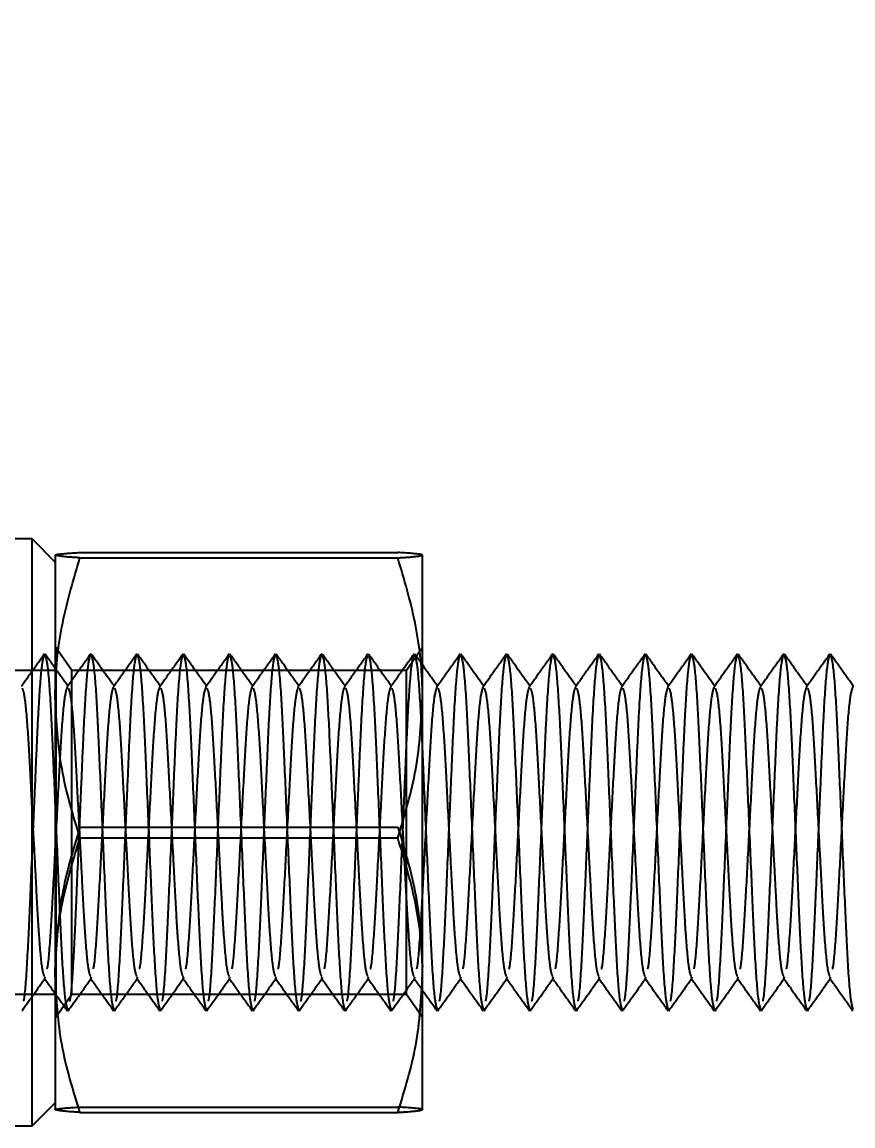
# Model space of a CAD drawing. Header units: metres. Extents: x 0 to 21025, y 0 to 14850.
# Drawn here: x 2950.12 to 2986.08, y 6320.17 to 6367.93 of the extents above; entities that cross this region are included whole.
import ezdxf

# ---------------------------------------------------------------- set-up
doc = ezdxf.new("R2010")
doc.units = ezdxf.units.M
doc.header["$LTSCALE"] = 25
doc.linetypes.add('HIDDEN2', pattern=[4.7625, 3.175, -1.5875])
doc.layers.add('18_COTAS', color=7, linetype='Continuous')
doc.layers.add('ST1', color=7, linetype='HIDDEN2')
doc.styles.add('ROMANS', font='ROMANS.SHX')
doc.dimstyles.new('25___1-25', dxfattribs={"dimscale": 25, "dimtxt": 2.5, "dimasz": 2, "dimexe": 1.5, "dimexo": 1, "dimgap": 0.5, "dimtad": 1, "dimzin": 12, "dimtxsty": 'ROMANS', "dimcen": 0, "dimclrd": 256, "dimclre": 256, "dimclrt": 3, "dimazin": 3, "dimtfac": 1, "dimtmove": 0, "dimatfit": 0, "dimfxl": 1, "dimlwd": -1, "dimlwe": -1, "dimarcsym": 0})

# ---------------------------------------------------------------- blocks, each defined once
blk = doc.blocks.new('*D49')
at = {"layer": '18_COTAS', "transparency": 16777216}
for p, q in [((2751.773, 6357.865), (2751.773, 7037.945)), ((5720.748, 6357.865), (5720.748, 7037.945)), ((2801.773, 7000.445), (5670.748, 7000.445))]:
    blk.add_line(p, q, dxfattribs=at)
for points in [[(2801.773, 7008.778), (2801.773, 6992.112), (2751.773, 7000.445)], [(5670.748, 7008.778), (5670.748, 6992.112), (5720.748, 7000.445)]]:
    blk.add_solid(points, dxfattribs=at)
at = {"layer": 'Defpoints', "color": 0, "transparency": 16777216}
for p in [(5720.748, 7000.445), (2751.773, 6332.865), (5720.748, 6332.865)]:
    blk.add_point(p, dxfattribs=at)
at = {"layer": '18_COTAS', "color": 3, "transparency": 16777216, "insert": (4236.26, 7050.147), "char_height": 62.5, "attachment_point": 5, "style": 'ROMANS'}
blk.add_mtext('2968,98', dxfattribs=at)

msp = doc.modelspace()

# ---------------------------------------------------------------- linework, layer by layer
at = {"layer": 'ST1'}
for p, q in [((2950.554, 6345.565), (2926.554, 6345.565)), ((2950.554, 6332.865), (2950.554, 6345.565)), ((2951.554, 6344.565), (2950.554, 6345.565)), ((2951.555, 6344.867), (2951.554, 6344.865)), ((2951.554, 6344.864), (2951.554, 6338.691)), ((2952.626, 6344.979), (2966.383, 6344.979)), ((2952.626, 6344.748), (2966.383, 6344.748)), ((2967.454, 6344.865), (2967.453, 6344.867)), ((2967.454, 6338.691), (2967.454, 6344.864)), ((2951.58, 6340.865), (2951.554, 6340.865)), ((2951.58, 6340.865), (2951.58, 6324.866)), ((2952.28, 6339.865), (2951.58, 6340.865)), ((2967.454, 6340.865), (2966.754, 6339.865)), ((2951.554, 6339.865), (2926.554, 6339.865)), ((2966.754, 6339.865), (2952.28, 6339.865)), ((2952.28, 6325.865), (2952.28, 6339.864)), ((2966.754, 6325.866), (2966.754, 6339.865)), ((2951.554, 6338.691), (2951.554, 6326.693)), ((2967.454, 6326.693), (2967.454, 6338.691)), ((2952.626, 6333.096), (2966.383, 6333.096)), ((2950.554, 6320.165), (2950.554, 6332.865)), ((2952.626, 6332.634), (2966.383, 6332.634)), ((2951.099, 6326.544), (2951.119, 6326.623)), ((2951.554, 6326.693), (2951.554, 6320.867)), ((2953.099, 6326.544), (2953.119, 6326.623)), ((2955.099, 6326.544), (2955.119, 6326.623)), ((2957.099, 6326.544), (2957.119, 6326.623)), ((2959.099, 6326.544), (2959.119, 6326.623)), ((2961.099, 6326.544), (2961.119, 6326.623)), ((2963.099, 6326.544), (2963.119, 6326.623)), ((2965.099, 6326.544), (2965.119, 6326.623)), ((2967.099, 6326.544), (2967.119, 6326.623)), ((2967.454, 6320.867), (2967.454, 6326.693)), ((2969.099, 6326.544), (2969.119, 6326.623)), ((2971.099, 6326.544), (2971.119, 6326.623)), ((2973.099, 6326.544), (2973.119, 6326.623)), ((2975.099, 6326.544), (2975.119, 6326.623)), ((2977.099, 6326.544), (2977.119, 6326.623)), ((2979.099, 6326.544), (2979.119, 6326.623)), ((2981.099, 6326.544), (2981.119, 6326.623)), ((2983.099, 6326.544), (2983.119, 6326.623)), ((2985.099, 6326.544), (2985.119, 6326.623)), ((2926.554, 6325.865), (2951.554, 6325.865)), ((2951.58, 6324.865), (2952.28, 6325.865)), ((2952.28, 6325.865), (2966.754, 6325.865)), ((2966.754, 6325.865), (2967.454, 6324.865)), ((2952.099, 6325.138), (2952.117, 6325.226)), ((2954.099, 6325.138), (2954.117, 6325.226)), ((2956.099, 6325.138), (2956.117, 6325.226)), ((2958.099, 6325.138), (2958.117, 6325.226)), ((2960.099, 6325.138), (2960.117, 6325.226)), ((2962.099, 6325.138), (2962.117, 6325.226)), ((2964.099, 6325.138), (2964.117, 6325.226)), ((2966.099, 6325.138), (2966.117, 6325.226)), ((2968.099, 6325.138), (2968.117, 6325.226)), ((2970.099, 6325.138), (2970.117, 6325.226)), ((2972.099, 6325.138), (2972.117, 6325.226)), ((2974.099, 6325.138), (2974.117, 6325.226)), ((2976.099, 6325.138), (2976.117, 6325.226)), ((2978.099, 6325.138), (2978.117, 6325.226)), ((2980.099, 6325.138), (2980.117, 6325.226)), ((2982.099, 6325.138), (2982.117, 6325.226)), ((2984.099, 6325.138), (2984.117, 6325.226)), ((2951.554, 6324.865), (2951.58, 6324.865)), ((2950.554, 6320.165), (2951.554, 6321.165)), ((2952.626, 6320.982), (2966.383, 6320.982)), ((2952.626, 6320.752), (2966.383, 6320.752)), ((2967.453, 6320.864), (2967.454, 6320.865)), ((2926.554, 6320.165), (2950.554, 6320.165))]:
    msp.add_line(p, q, dxfattribs=at)
for points, knots in [([(2951.554, 6344.864), (2951.57, 6344.874), (2951.629, 6344.913), (2952.205, 6344.951), (2952.626, 6344.979)], [0, 0, 0, 0, 0.268634, 1, 1, 1, 1]), ([(2952.626, 6344.748), (2952.464, 6344.758), (2951.836, 6344.796), (2951.674, 6344.835), (2951.554, 6344.864)], [0, 0, 0, 0, 0.257551, 1, 1, 1, 1]), ([(2951.554, 6338.691), (2951.556, 6338.835), (2951.565, 6339.922), (2951.799, 6341.972), (2952.349, 6343.817), (2952.626, 6344.748)], [0, 0, 0, 0, 0.070099, 0.530789, 1, 1, 1, 1]), ([(2967.454, 6344.864), (2967.438, 6344.874), (2967.379, 6344.913), (2966.804, 6344.951), (2966.383, 6344.979)], [0, 0, 0, 0, 0.268634, 1, 1, 1, 1]), ([(2966.383, 6344.748), (2966.544, 6344.758), (2967.173, 6344.796), (2967.334, 6344.835), (2967.454, 6344.864)], [0, 0, 0, 0, 0.257551, 1, 1, 1, 1]), ([(2967.454, 6338.691), (2967.453, 6338.835), (2967.443, 6339.922), (2967.209, 6341.972), (2966.66, 6343.817), (2966.383, 6344.748)], [0, 0, 0, 0, 0.070099, 0.530789, 1, 1, 1, 1]), ([(2951.089, 6340.588), (2950.922, 6340.354), (2950.588, 6339.884), (2950.253, 6339.415), (2950.086, 6339.181)], [0, 0, 0, 0, 0.5000352, 1, 1, 1, 1]), ([(2950.19, 6325.569), (2950.2, 6325.61), (2950.252, 6325.815), (2950.356, 6327.312), (2950.468, 6329.816), (2950.581, 6332.465), (2950.682, 6334.789), (2950.762, 6336.684), (2950.855, 6338.626), (2950.978, 6340.247), (2951.059, 6340.479), (2951.099, 6340.593)], [0, 0, 0, 0, 0.035067, 0.175217, 0.309833, 0.448769, 0.532422, 0.628103, 0.72328, 0.863429, 1, 1, 1, 1]), ([(2952.118, 6339.173), (2951.951, 6339.408), (2951.616, 6339.877), (2951.282, 6340.347), (2951.115, 6340.581)], [0, 0, 0, 0, 0.499937, 1, 1, 1, 1]), ([(2951.116, 6340.511), (2951.15, 6340.408), (2951.226, 6340.181), (2951.356, 6338.455), (2951.468, 6335.903), (2951.599, 6332.865), (2951.729, 6329.827), (2951.842, 6327.276), (2951.972, 6325.551), (2952.047, 6325.325), (2952.081, 6325.222)], [0, 0, 0, 0, 0.110571, 0.242596, 0.369408, 0.50029, 0.631172, 0.757984, 0.890008, 1, 1, 1, 1]), ([(2953.089, 6340.588), (2952.922, 6340.354), (2952.588, 6339.884), (2952.253, 6339.415), (2952.086, 6339.181)], [0, 0, 0, 0, 0.500035, 1, 1, 1, 1]), ([(2952.19, 6325.569), (2952.2, 6325.61), (2952.252, 6325.815), (2952.356, 6327.312), (2952.468, 6329.816), (2952.581, 6332.465), (2952.682, 6334.789), (2952.762, 6336.684), (2952.855, 6338.626), (2952.978, 6340.247), (2953.059, 6340.479), (2953.099, 6340.593)], [0, 0, 0, 0, 0.035067, 0.175217, 0.309833, 0.448769, 0.532422, 0.628103, 0.72328, 0.863429, 1, 1, 1, 1]), ([(2954.118, 6339.173), (2953.951, 6339.408), (2953.616, 6339.877), (2953.282, 6340.347), (2953.115, 6340.581)], [0, 0, 0, 0, 0.499937, 1, 1, 1, 1]), ([(2953.116, 6340.511), (2953.15, 6340.408), (2953.226, 6340.181), (2953.356, 6338.455), (2953.468, 6335.903), (2953.599, 6332.865), (2953.729, 6329.827), (2953.842, 6327.276), (2953.972, 6325.551), (2954.047, 6325.325), (2954.081, 6325.222)], [0, 0, 0, 0, 0.110571, 0.242596, 0.369408, 0.50029, 0.631172, 0.757984, 0.890008, 1, 1, 1, 1]), ([(2955.089, 6340.588), (2954.922, 6340.354), (2954.588, 6339.884), (2954.253, 6339.415), (2954.086, 6339.181)], [0, 0, 0, 0, 0.5000352, 1, 1, 1, 1]), ([(2954.19, 6325.569), (2954.2, 6325.61), (2954.252, 6325.815), (2954.356, 6327.312), (2954.468, 6329.816), (2954.581, 6332.465), (2954.682, 6334.789), (2954.762, 6336.684), (2954.855, 6338.626), (2954.978, 6340.247), (2955.059, 6340.479), (2955.099, 6340.593)], [0, 0, 0, 0, 0.035067, 0.175217, 0.309833, 0.448769, 0.532422, 0.628103, 0.72328, 0.863429, 1, 1, 1, 1]), ([(2956.118, 6339.173), (2955.951, 6339.408), (2955.616, 6339.877), (2955.282, 6340.347), (2955.115, 6340.581)], [0, 0, 0, 0, 0.499937, 1, 1, 1, 1]), ([(2955.116, 6340.511), (2955.15, 6340.408), (2955.226, 6340.181), (2955.356, 6338.455), (2955.468, 6335.903), (2955.599, 6332.865), (2955.729, 6329.827), (2955.842, 6327.276), (2955.972, 6325.551), (2956.047, 6325.325), (2956.081, 6325.222)], [0, 0, 0, 0, 0.110571, 0.242596, 0.369408, 0.50029, 0.631172, 0.757984, 0.890008, 1, 1, 1, 1]), ([(2957.089, 6340.588), (2956.922, 6340.354), (2956.588, 6339.884), (2956.253, 6339.415), (2956.086, 6339.181)], [0, 0, 0, 0, 0.500035, 1, 1, 1, 1]), ([(2956.19, 6325.569), (2956.2, 6325.61), (2956.252, 6325.815), (2956.356, 6327.312), (2956.468, 6329.816), (2956.581, 6332.465), (2956.682, 6334.789), (2956.762, 6336.684), (2956.855, 6338.626), (2956.978, 6340.247), (2957.059, 6340.479), (2957.099, 6340.593)], [0, 0, 0, 0, 0.035067, 0.175217, 0.309833, 0.448769, 0.532422, 0.628103, 0.72328, 0.863429, 1, 1, 1, 1]), ([(2958.118, 6339.173), (2957.951, 6339.408), (2957.616, 6339.877), (2957.282, 6340.347), (2957.115, 6340.581)], [0, 0, 0, 0, 0.499937, 1, 1, 1, 1]), ([(2957.116, 6340.511), (2957.15, 6340.408), (2957.226, 6340.181), (2957.356, 6338.455), (2957.468, 6335.903), (2957.599, 6332.865), (2957.729, 6329.827), (2957.842, 6327.276), (2957.972, 6325.551), (2958.047, 6325.325), (2958.081, 6325.222)], [0, 0, 0, 0, 0.110571, 0.242596, 0.369408, 0.50029, 0.631172, 0.757984, 0.890008, 1, 1, 1, 1]), ([(2959.089, 6340.588), (2958.922, 6340.354), (2958.588, 6339.884), (2958.253, 6339.415), (2958.086, 6339.181)], [0, 0, 0, 0, 0.500035, 1, 1, 1, 1]), ([(2958.19, 6325.569), (2958.2, 6325.61), (2958.252, 6325.815), (2958.356, 6327.312), (2958.468, 6329.816), (2958.581, 6332.465), (2958.682, 6334.789), (2958.762, 6336.684), (2958.855, 6338.626), (2958.978, 6340.247), (2959.059, 6340.479), (2959.099, 6340.593)], [0, 0, 0, 0, 0.035067, 0.175217, 0.309833, 0.448769, 0.532422, 0.628103, 0.72328, 0.863429, 1, 1, 1, 1]), ([(2960.118, 6339.173), (2959.951, 6339.408), (2959.616, 6339.877), (2959.282, 6340.347), (2959.115, 6340.581)], [0, 0, 0, 0, 0.4999369, 1, 1, 1, 1]), ([(2959.116, 6340.511), (2959.15, 6340.408), (2959.226, 6340.181), (2959.356, 6338.455), (2959.468, 6335.903), (2959.599, 6332.865), (2959.729, 6329.827), (2959.842, 6327.276), (2959.972, 6325.551), (2960.047, 6325.325), (2960.081, 6325.222)], [0, 0, 0, 0, 0.110571, 0.242596, 0.369408, 0.50029, 0.631172, 0.757984, 0.890008, 1, 1, 1, 1]), ([(2961.089, 6340.588), (2960.922, 6340.354), (2960.588, 6339.884), (2960.253, 6339.415), (2960.086, 6339.181)], [0, 0, 0, 0, 0.500035, 1, 1, 1, 1]), ([(2960.19, 6325.569), (2960.2, 6325.61), (2960.252, 6325.815), (2960.356, 6327.312), (2960.468, 6329.816), (2960.581, 6332.465), (2960.682, 6334.789), (2960.762, 6336.684), (2960.855, 6338.626), (2960.978, 6340.247), (2961.059, 6340.479), (2961.099, 6340.593)], [0, 0, 0, 0, 0.035067, 0.175217, 0.309833, 0.448769, 0.532422, 0.628103, 0.72328, 0.863429, 1, 1, 1, 1]), ([(2962.118, 6339.173), (2961.951, 6339.408), (2961.616, 6339.877), (2961.282, 6340.347), (2961.115, 6340.581)], [0, 0, 0, 0, 0.4999369, 1, 1, 1, 1]), ([(2961.116, 6340.511), (2961.15, 6340.408), (2961.226, 6340.181), (2961.356, 6338.455), (2961.468, 6335.903), (2961.599, 6332.865), (2961.729, 6329.827), (2961.842, 6327.276), (2961.972, 6325.551), (2962.047, 6325.325), (2962.081, 6325.222)], [0, 0, 0, 0, 0.110571, 0.242596, 0.369408, 0.50029, 0.631172, 0.757984, 0.890008, 1, 1, 1, 1]), ([(2963.089, 6340.588), (2962.922, 6340.354), (2962.588, 6339.884), (2962.253, 6339.415), (2962.086, 6339.181)], [0, 0, 0, 0, 0.5000352, 1, 1, 1, 1]), ([(2962.19, 6325.569), (2962.2, 6325.61), (2962.252, 6325.815), (2962.356, 6327.312), (2962.468, 6329.816), (2962.581, 6332.465), (2962.682, 6334.789), (2962.762, 6336.684), (2962.855, 6338.626), (2962.978, 6340.247), (2963.059, 6340.479), (2963.099, 6340.593)], [0, 0, 0, 0, 0.035067, 0.175217, 0.309833, 0.448769, 0.532422, 0.628103, 0.72328, 0.863429, 1, 1, 1, 1]), ([(2964.118, 6339.173), (2963.951, 6339.408), (2963.616, 6339.877), (2963.282, 6340.347), (2963.115, 6340.581)], [0, 0, 0, 0, 0.499937, 1, 1, 1, 1]), ([(2963.116, 6340.511), (2963.15, 6340.408), (2963.226, 6340.181), (2963.356, 6338.455), (2963.468, 6335.903), (2963.599, 6332.865), (2963.729, 6329.827), (2963.842, 6327.276), (2963.972, 6325.551), (2964.047, 6325.325), (2964.081, 6325.222)], [0, 0, 0, 0, 0.110571, 0.242596, 0.369408, 0.50029, 0.631172, 0.757984, 0.890008, 1, 1, 1, 1]), ([(2965.089, 6340.588), (2964.922, 6340.354), (2964.588, 6339.884), (2964.253, 6339.415), (2964.086, 6339.181)], [0, 0, 0, 0, 0.500035, 1, 1, 1, 1]), ([(2964.19, 6325.569), (2964.2, 6325.61), (2964.252, 6325.815), (2964.356, 6327.312), (2964.468, 6329.816), (2964.581, 6332.465), (2964.682, 6334.789), (2964.762, 6336.684), (2964.855, 6338.626), (2964.978, 6340.247), (2965.059, 6340.479), (2965.099, 6340.593)], [0, 0, 0, 0, 0.035067, 0.175217, 0.309833, 0.448769, 0.532422, 0.628103, 0.72328, 0.863429, 1, 1, 1, 1]), ([(2966.118, 6339.173), (2965.951, 6339.408), (2965.616, 6339.877), (2965.282, 6340.347), (2965.115, 6340.581)], [0, 0, 0, 0, 0.4999369, 1, 1, 1, 1]), ([(2965.116, 6340.511), (2965.15, 6340.408), (2965.226, 6340.181), (2965.356, 6338.455), (2965.468, 6335.903), (2965.599, 6332.865), (2965.729, 6329.827), (2965.842, 6327.276), (2965.972, 6325.551), (2966.047, 6325.325), (2966.081, 6325.222)], [0, 0, 0, 0, 0.110571, 0.242596, 0.369408, 0.50029, 0.631172, 0.757984, 0.890008, 1, 1, 1, 1]), ([(2967.089, 6340.588), (2966.922, 6340.354), (2966.588, 6339.884), (2966.253, 6339.415), (2966.086, 6339.181)], [0, 0, 0, 0, 0.5000352, 1, 1, 1, 1]), ([(2966.19, 6325.569), (2966.2, 6325.61), (2966.252, 6325.815), (2966.356, 6327.312), (2966.468, 6329.816), (2966.581, 6332.465), (2966.682, 6334.789), (2966.762, 6336.684), (2966.855, 6338.626), (2966.978, 6340.247), (2967.059, 6340.479), (2967.099, 6340.593)], [0, 0, 0, 0, 0.035067, 0.175217, 0.309833, 0.448769, 0.532422, 0.628103, 0.72328, 0.863429, 1, 1, 1, 1]), ([(2968.118, 6339.173), (2967.951, 6339.408), (2967.616, 6339.877), (2967.282, 6340.347), (2967.115, 6340.581)], [0, 0, 0, 0, 0.499937, 1, 1, 1, 1]), ([(2967.116, 6340.511), (2967.15, 6340.408), (2967.226, 6340.181), (2967.356, 6338.455), (2967.468, 6335.903), (2967.599, 6332.865), (2967.729, 6329.827), (2967.842, 6327.276), (2967.972, 6325.551), (2968.047, 6325.325), (2968.081, 6325.222)], [0, 0, 0, 0, 0.110571, 0.242596, 0.369408, 0.50029, 0.631172, 0.757984, 0.890008, 1, 1, 1, 1]), ([(2969.089, 6340.588), (2968.922, 6340.354), (2968.588, 6339.884), (2968.253, 6339.415), (2968.086, 6339.181)], [0, 0, 0, 0, 0.5000352, 1, 1, 1, 1]), ([(2968.19, 6325.569), (2968.2, 6325.61), (2968.252, 6325.815), (2968.356, 6327.312), (2968.468, 6329.816), (2968.581, 6332.465), (2968.682, 6334.789), (2968.762, 6336.684), (2968.855, 6338.626), (2968.978, 6340.247), (2969.059, 6340.479), (2969.099, 6340.593)], [0, 0, 0, 0, 0.035067, 0.175217, 0.309833, 0.448769, 0.532422, 0.628103, 0.72328, 0.863429, 1, 1, 1, 1]), ([(2970.118, 6339.173), (2969.951, 6339.408), (2969.616, 6339.877), (2969.282, 6340.347), (2969.115, 6340.581)], [0, 0, 0, 0, 0.499937, 1, 1, 1, 1]), ([(2969.116, 6340.511), (2969.15, 6340.408), (2969.226, 6340.181), (2969.356, 6338.455), (2969.468, 6335.903), (2969.599, 6332.865), (2969.729, 6329.827), (2969.842, 6327.276), (2969.972, 6325.551), (2970.047, 6325.325), (2970.081, 6325.222)], [0, 0, 0, 0, 0.110571, 0.242596, 0.369408, 0.50029, 0.631172, 0.757984, 0.890008, 1, 1, 1, 1]), ([(2971.089, 6340.588), (2970.922, 6340.354), (2970.588, 6339.884), (2970.253, 6339.415), (2970.086, 6339.181)], [0, 0, 0, 0, 0.500035, 1, 1, 1, 1]), ([(2970.19, 6325.569), (2970.2, 6325.61), (2970.252, 6325.815), (2970.356, 6327.312), (2970.468, 6329.816), (2970.581, 6332.465), (2970.682, 6334.789), (2970.762, 6336.684), (2970.855, 6338.626), (2970.978, 6340.247), (2971.059, 6340.479), (2971.099, 6340.593)], [0, 0, 0, 0, 0.035067, 0.175217, 0.309833, 0.448769, 0.532422, 0.628103, 0.72328, 0.863429, 1, 1, 1, 1]), ([(2972.118, 6339.173), (2971.951, 6339.408), (2971.616, 6339.877), (2971.282, 6340.347), (2971.115, 6340.581)], [0, 0, 0, 0, 0.499937, 1, 1, 1, 1]), ([(2971.116, 6340.511), (2971.15, 6340.408), (2971.226, 6340.181), (2971.356, 6338.455), (2971.468, 6335.903), (2971.599, 6332.865), (2971.729, 6329.827), (2971.842, 6327.276), (2971.972, 6325.551), (2972.047, 6325.325), (2972.081, 6325.222)], [0, 0, 0, 0, 0.110571, 0.242596, 0.369408, 0.50029, 0.631172, 0.757984, 0.890008, 1, 1, 1, 1]), ([(2973.089, 6340.588), (2972.922, 6340.354), (2972.588, 6339.884), (2972.253, 6339.415), (2972.086, 6339.181)], [0, 0, 0, 0, 0.500035, 1, 1, 1, 1]), ([(2972.19, 6325.569), (2972.2, 6325.61), (2972.252, 6325.815), (2972.356, 6327.312), (2972.468, 6329.816), (2972.581, 6332.465), (2972.682, 6334.789), (2972.762, 6336.684), (2972.855, 6338.626), (2972.978, 6340.247), (2973.059, 6340.479), (2973.099, 6340.593)], [0, 0, 0, 0, 0.035067, 0.175217, 0.309833, 0.448769, 0.532422, 0.628103, 0.72328, 0.863429, 1, 1, 1, 1]), ([(2974.118, 6339.173), (2973.951, 6339.408), (2973.616, 6339.877), (2973.282, 6340.347), (2973.115, 6340.581)], [0, 0, 0, 0, 0.499937, 1, 1, 1, 1]), ([(2973.116, 6340.511), (2973.15, 6340.408), (2973.226, 6340.181), (2973.356, 6338.455), (2973.468, 6335.903), (2973.599, 6332.865), (2973.729, 6329.827), (2973.842, 6327.276), (2973.972, 6325.551), (2974.047, 6325.325), (2974.081, 6325.222)], [0, 0, 0, 0, 0.110571, 0.242596, 0.369408, 0.50029, 0.631172, 0.757984, 0.890008, 1, 1, 1, 1]), ([(2975.089, 6340.588), (2974.922, 6340.354), (2974.588, 6339.884), (2974.253, 6339.415), (2974.086, 6339.181)], [0, 0, 0, 0, 0.500035, 1, 1, 1, 1]), ([(2974.19, 6325.569), (2974.2, 6325.61), (2974.252, 6325.815), (2974.356, 6327.312), (2974.468, 6329.816), (2974.581, 6332.465), (2974.682, 6334.789), (2974.762, 6336.684), (2974.855, 6338.626), (2974.978, 6340.247), (2975.059, 6340.479), (2975.099, 6340.593)], [0, 0, 0, 0, 0.035067, 0.175217, 0.309833, 0.448769, 0.532422, 0.628103, 0.72328, 0.863429, 1, 1, 1, 1]), ([(2976.118, 6339.173), (2975.951, 6339.408), (2975.616, 6339.877), (2975.282, 6340.347), (2975.115, 6340.581)], [0, 0, 0, 0, 0.499937, 1, 1, 1, 1]), ([(2975.116, 6340.511), (2975.15, 6340.408), (2975.226, 6340.181), (2975.356, 6338.455), (2975.468, 6335.903), (2975.599, 6332.865), (2975.729, 6329.827), (2975.842, 6327.276), (2975.972, 6325.551), (2976.047, 6325.325), (2976.081, 6325.222)], [0, 0, 0, 0, 0.110571, 0.242596, 0.369408, 0.50029, 0.631172, 0.757984, 0.890008, 1, 1, 1, 1]), ([(2977.089, 6340.588), (2976.922, 6340.354), (2976.588, 6339.884), (2976.253, 6339.415), (2976.086, 6339.181)], [0, 0, 0, 0, 0.5000352, 1, 1, 1, 1]), ([(2976.19, 6325.569), (2976.2, 6325.61), (2976.252, 6325.815), (2976.356, 6327.312), (2976.468, 6329.816), (2976.581, 6332.465), (2976.682, 6334.789), (2976.762, 6336.684), (2976.855, 6338.626), (2976.978, 6340.247), (2977.059, 6340.479), (2977.099, 6340.593)], [0, 0, 0, 0, 0.035067, 0.175217, 0.309833, 0.448769, 0.532422, 0.628103, 0.72328, 0.863429, 1, 1, 1, 1]), ([(2978.118, 6339.173), (2977.951, 6339.408), (2977.616, 6339.877), (2977.282, 6340.347), (2977.115, 6340.581)], [0, 0, 0, 0, 0.499937, 1, 1, 1, 1]), ([(2977.116, 6340.511), (2977.15, 6340.408), (2977.226, 6340.181), (2977.356, 6338.455), (2977.468, 6335.903), (2977.599, 6332.865), (2977.729, 6329.827), (2977.842, 6327.276), (2977.972, 6325.551), (2978.047, 6325.325), (2978.081, 6325.222)], [0, 0, 0, 0, 0.110571, 0.242596, 0.369408, 0.50029, 0.631172, 0.757984, 0.890008, 1, 1, 1, 1]), ([(2979.089, 6340.588), (2978.922, 6340.354), (2978.588, 6339.884), (2978.253, 6339.415), (2978.086, 6339.181)], [0, 0, 0, 0, 0.500035, 1, 1, 1, 1]), ([(2978.19, 6325.569), (2978.2, 6325.61), (2978.252, 6325.815), (2978.356, 6327.312), (2978.468, 6329.816), (2978.581, 6332.465), (2978.682, 6334.789), (2978.762, 6336.684), (2978.855, 6338.626), (2978.978, 6340.247), (2979.059, 6340.479), (2979.099, 6340.593)], [0, 0, 0, 0, 0.035067, 0.175217, 0.309833, 0.448769, 0.532422, 0.628103, 0.72328, 0.863429, 1, 1, 1, 1]), ([(2980.118, 6339.173), (2979.951, 6339.408), (2979.616, 6339.877), (2979.282, 6340.347), (2979.115, 6340.581)], [0, 0, 0, 0, 0.499937, 1, 1, 1, 1]), ([(2979.116, 6340.511), (2979.15, 6340.408), (2979.226, 6340.181), (2979.356, 6338.455), (2979.468, 6335.903), (2979.599, 6332.865), (2979.729, 6329.827), (2979.842, 6327.276), (2979.972, 6325.551), (2980.047, 6325.325), (2980.081, 6325.222)], [0, 0, 0, 0, 0.110571, 0.242596, 0.369408, 0.50029, 0.631172, 0.757984, 0.890008, 1, 1, 1, 1]), ([(2981.089, 6340.588), (2980.922, 6340.354), (2980.588, 6339.884), (2980.253, 6339.415), (2980.086, 6339.181)], [0, 0, 0, 0, 0.500035, 1, 1, 1, 1]), ([(2980.19, 6325.569), (2980.2, 6325.61), (2980.252, 6325.815), (2980.356, 6327.312), (2980.468, 6329.816), (2980.581, 6332.465), (2980.682, 6334.789), (2980.762, 6336.684), (2980.855, 6338.626), (2980.978, 6340.247), (2981.059, 6340.479), (2981.099, 6340.593)], [0, 0, 0, 0, 0.035067, 0.175217, 0.309833, 0.448769, 0.532422, 0.628103, 0.72328, 0.863429, 1, 1, 1, 1]), ([(2982.118, 6339.173), (2981.951, 6339.408), (2981.616, 6339.877), (2981.282, 6340.347), (2981.115, 6340.581)], [0, 0, 0, 0, 0.499937, 1, 1, 1, 1]), ([(2981.116, 6340.511), (2981.15, 6340.408), (2981.226, 6340.181), (2981.356, 6338.455), (2981.468, 6335.903), (2981.599, 6332.865), (2981.729, 6329.827), (2981.842, 6327.276), (2981.972, 6325.551), (2982.047, 6325.325), (2982.081, 6325.222)], [0, 0, 0, 0, 0.110571, 0.242596, 0.369408, 0.50029, 0.631172, 0.757984, 0.890008, 1, 1, 1, 1]), ([(2983.089, 6340.588), (2982.922, 6340.354), (2982.588, 6339.884), (2982.253, 6339.415), (2982.086, 6339.181)], [0, 0, 0, 0, 0.500035, 1, 1, 1, 1]), ([(2982.19, 6325.569), (2982.2, 6325.61), (2982.252, 6325.815), (2982.356, 6327.312), (2982.468, 6329.816), (2982.581, 6332.465), (2982.682, 6334.789), (2982.762, 6336.684), (2982.855, 6338.626), (2982.978, 6340.247), (2983.059, 6340.479), (2983.099, 6340.593)], [0, 0, 0, 0, 0.035067, 0.175217, 0.309833, 0.448769, 0.532422, 0.628103, 0.72328, 0.863429, 1, 1, 1, 1]), ([(2984.118, 6339.173), (2983.951, 6339.408), (2983.616, 6339.877), (2983.282, 6340.347), (2983.115, 6340.581)], [0, 0, 0, 0, 0.499937, 1, 1, 1, 1]), ([(2983.116, 6340.511), (2983.15, 6340.408), (2983.226, 6340.181), (2983.356, 6338.455), (2983.468, 6335.903), (2983.599, 6332.865), (2983.729, 6329.827), (2983.842, 6327.276), (2983.972, 6325.551), (2984.047, 6325.325), (2984.081, 6325.222)], [0, 0, 0, 0, 0.110571, 0.242596, 0.369408, 0.50029, 0.631172, 0.757984, 0.890008, 1, 1, 1, 1]), ([(2985.089, 6340.588), (2984.922, 6340.354), (2984.588, 6339.884), (2984.253, 6339.415), (2984.086, 6339.181)], [0, 0, 0, 0, 0.5000352, 1, 1, 1, 1]), ([(2984.19, 6325.569), (2984.2, 6325.61), (2984.252, 6325.815), (2984.356, 6327.312), (2984.468, 6329.816), (2984.581, 6332.465), (2984.682, 6334.789), (2984.762, 6336.684), (2984.855, 6338.626), (2984.978, 6340.247), (2985.059, 6340.479), (2985.099, 6340.593)], [0, 0, 0, 0, 0.035067, 0.175217, 0.309833, 0.448769, 0.532422, 0.628103, 0.72328, 0.863429, 1, 1, 1, 1]), ([(2986.118, 6339.173), (2985.951, 6339.408), (2985.616, 6339.877), (2985.282, 6340.347), (2985.115, 6340.581)], [0, 0, 0, 0, 0.499937, 1, 1, 1, 1]), ([(2985.116, 6340.511), (2985.15, 6340.408), (2985.226, 6340.181), (2985.356, 6338.455), (2985.468, 6335.903), (2985.599, 6332.865), (2985.729, 6329.827), (2985.842, 6327.276), (2985.972, 6325.551), (2986.047, 6325.325), (2986.081, 6325.222)], [0, 0, 0, 0, 0.110571, 0.242596, 0.369408, 0.50029, 0.631172, 0.757984, 0.890008, 1, 1, 1, 1]), ([(2950.119, 6339.109), (2950.152, 6339.026), (2950.227, 6338.841), (2950.356, 6337.437), (2950.468, 6335.352), (2950.587, 6333.088), (2950.691, 6331.132), (2950.768, 6329.61), (2950.858, 6328.126), (2950.971, 6326.89), (2951.045, 6326.706), (2951.078, 6326.624)], [0, 0, 0, 0, 0.10803, 0.240749, 0.368218, 0.499785, 0.595794, 0.677584, 0.759725, 0.892443, 1, 1, 1, 1]), ([(2951.207, 6326.962), (2951.211, 6326.979), (2951.258, 6327.144), (2951.356, 6328.334), (2951.468, 6330.369), (2951.599, 6332.869), (2951.729, 6335.348), (2951.842, 6337.442), (2951.978, 6338.903), (2952.059, 6339.093), (2952.099, 6339.187)], [0, 0, 0, 0, 0.016472, 0.159469, 0.29681, 0.438567, 0.580323, 0.717664, 0.860661, 1, 1, 1, 1]), ([(2952.119, 6339.109), (2952.152, 6339.026), (2952.227, 6338.841), (2952.356, 6337.437), (2952.468, 6335.352), (2952.587, 6333.088), (2952.691, 6331.132), (2952.768, 6329.61), (2952.858, 6328.126), (2952.971, 6326.89), (2953.045, 6326.706), (2953.078, 6326.624)], [0, 0, 0, 0, 0.10803, 0.240749, 0.368218, 0.499785, 0.595794, 0.677584, 0.759725, 0.892443, 1, 1, 1, 1]), ([(2953.207, 6326.962), (2953.211, 6326.979), (2953.258, 6327.144), (2953.356, 6328.334), (2953.468, 6330.369), (2953.599, 6332.869), (2953.729, 6335.348), (2953.842, 6337.442), (2953.978, 6338.903), (2954.059, 6339.093), (2954.099, 6339.187)], [0, 0, 0, 0, 0.016472, 0.159469, 0.29681, 0.438567, 0.580323, 0.717664, 0.860661, 1, 1, 1, 1]), ([(2954.119, 6339.109), (2954.152, 6339.026), (2954.227, 6338.841), (2954.356, 6337.437), (2954.468, 6335.352), (2954.587, 6333.088), (2954.691, 6331.132), (2954.768, 6329.61), (2954.858, 6328.126), (2954.971, 6326.89), (2955.045, 6326.706), (2955.078, 6326.624)], [0, 0, 0, 0, 0.10803, 0.240749, 0.368218, 0.499785, 0.595794, 0.677584, 0.759725, 0.892443, 1, 1, 1, 1]), ([(2955.207, 6326.962), (2955.211, 6326.979), (2955.258, 6327.144), (2955.356, 6328.334), (2955.468, 6330.369), (2955.599, 6332.869), (2955.729, 6335.348), (2955.842, 6337.442), (2955.978, 6338.903), (2956.059, 6339.093), (2956.099, 6339.187)], [0, 0, 0, 0, 0.016472, 0.159469, 0.29681, 0.438567, 0.580323, 0.717664, 0.860661, 1, 1, 1, 1]), ([(2956.119, 6339.109), (2956.152, 6339.026), (2956.227, 6338.841), (2956.356, 6337.437), (2956.468, 6335.352), (2956.587, 6333.088), (2956.691, 6331.132), (2956.768, 6329.61), (2956.858, 6328.126), (2956.971, 6326.89), (2957.045, 6326.706), (2957.078, 6326.624)], [0, 0, 0, 0, 0.10803, 0.240749, 0.368218, 0.499785, 0.595794, 0.677584, 0.759725, 0.892443, 1, 1, 1, 1]), ([(2957.207, 6326.962), (2957.211, 6326.979), (2957.258, 6327.144), (2957.356, 6328.334), (2957.468, 6330.369), (2957.599, 6332.869), (2957.729, 6335.348), (2957.842, 6337.442), (2957.978, 6338.903), (2958.059, 6339.093), (2958.099, 6339.187)], [0, 0, 0, 0, 0.016472, 0.159469, 0.29681, 0.438567, 0.580323, 0.717664, 0.860661, 1, 1, 1, 1]), ([(2958.119, 6339.109), (2958.152, 6339.026), (2958.227, 6338.841), (2958.356, 6337.437), (2958.468, 6335.352), (2958.587, 6333.088), (2958.691, 6331.132), (2958.768, 6329.61), (2958.858, 6328.126), (2958.971, 6326.89), (2959.045, 6326.706), (2959.078, 6326.624)], [0, 0, 0, 0, 0.10803, 0.240749, 0.368218, 0.499785, 0.595794, 0.677584, 0.759725, 0.892443, 1, 1, 1, 1]), ([(2959.207, 6326.962), (2959.211, 6326.979), (2959.258, 6327.144), (2959.356, 6328.334), (2959.468, 6330.369), (2959.599, 6332.869), (2959.729, 6335.348), (2959.842, 6337.442), (2959.978, 6338.903), (2960.059, 6339.093), (2960.099, 6339.187)], [0, 0, 0, 0, 0.016472, 0.159469, 0.29681, 0.438567, 0.580323, 0.717664, 0.860661, 1, 1, 1, 1]), ([(2960.119, 6339.109), (2960.152, 6339.026), (2960.227, 6338.841), (2960.356, 6337.437), (2960.468, 6335.352), (2960.587, 6333.088), (2960.691, 6331.132), (2960.768, 6329.61), (2960.858, 6328.126), (2960.971, 6326.89), (2961.045, 6326.706), (2961.078, 6326.624)], [0, 0, 0, 0, 0.10803, 0.240749, 0.368218, 0.499785, 0.595794, 0.677584, 0.759725, 0.892443, 1, 1, 1, 1]), ([(2961.207, 6326.962), (2961.211, 6326.979), (2961.258, 6327.144), (2961.356, 6328.334), (2961.468, 6330.369), (2961.599, 6332.869), (2961.729, 6335.348), (2961.842, 6337.442), (2961.978, 6338.903), (2962.059, 6339.093), (2962.099, 6339.187)], [0, 0, 0, 0, 0.016472, 0.159469, 0.29681, 0.438567, 0.580323, 0.717664, 0.860661, 1, 1, 1, 1]), ([(2962.119, 6339.109), (2962.152, 6339.026), (2962.227, 6338.841), (2962.356, 6337.437), (2962.468, 6335.352), (2962.587, 6333.088), (2962.691, 6331.132), (2962.768, 6329.61), (2962.858, 6328.126), (2962.971, 6326.89), (2963.045, 6326.706), (2963.078, 6326.624)], [0, 0, 0, 0, 0.10803, 0.240749, 0.368218, 0.499785, 0.595794, 0.677584, 0.759725, 0.892443, 1, 1, 1, 1]), ([(2963.207, 6326.962), (2963.211, 6326.979), (2963.258, 6327.144), (2963.356, 6328.334), (2963.468, 6330.369), (2963.599, 6332.869), (2963.729, 6335.348), (2963.842, 6337.442), (2963.978, 6338.903), (2964.059, 6339.093), (2964.099, 6339.187)], [0, 0, 0, 0, 0.016472, 0.159469, 0.29681, 0.438567, 0.580323, 0.717664, 0.860661, 1, 1, 1, 1]), ([(2964.119, 6339.109), (2964.152, 6339.026), (2964.227, 6338.841), (2964.356, 6337.437), (2964.468, 6335.352), (2964.587, 6333.088), (2964.691, 6331.132), (2964.768, 6329.61), (2964.858, 6328.126), (2964.971, 6326.89), (2965.045, 6326.706), (2965.078, 6326.624)], [0, 0, 0, 0, 0.10803, 0.240749, 0.368218, 0.499785, 0.595794, 0.677584, 0.759725, 0.892443, 1, 1, 1, 1]), ([(2965.207, 6326.962), (2965.211, 6326.979), (2965.258, 6327.144), (2965.356, 6328.334), (2965.468, 6330.369), (2965.599, 6332.869), (2965.729, 6335.348), (2965.842, 6337.442), (2965.978, 6338.903), (2966.059, 6339.093), (2966.099, 6339.187)], [0, 0, 0, 0, 0.016472, 0.159469, 0.29681, 0.438567, 0.580323, 0.717664, 0.860661, 1, 1, 1, 1]), ([(2966.119, 6339.109), (2966.152, 6339.026), (2966.227, 6338.841), (2966.356, 6337.437), (2966.468, 6335.352), (2966.587, 6333.088), (2966.691, 6331.132), (2966.768, 6329.61), (2966.858, 6328.126), (2966.971, 6326.89), (2967.045, 6326.706), (2967.078, 6326.624)], [0, 0, 0, 0, 0.10803, 0.240749, 0.368218, 0.499785, 0.595794, 0.677584, 0.759725, 0.892443, 1, 1, 1, 1]), ([(2967.207, 6326.962), (2967.211, 6326.979), (2967.258, 6327.144), (2967.356, 6328.334), (2967.468, 6330.369), (2967.599, 6332.869), (2967.729, 6335.348), (2967.842, 6337.442), (2967.978, 6338.903), (2968.059, 6339.093), (2968.099, 6339.187)], [0, 0, 0, 0, 0.016472, 0.159469, 0.29681, 0.438567, 0.580323, 0.717664, 0.860661, 1, 1, 1, 1]), ([(2968.119, 6339.109), (2968.152, 6339.026), (2968.227, 6338.841), (2968.356, 6337.437), (2968.468, 6335.352), (2968.587, 6333.088), (2968.691, 6331.132), (2968.768, 6329.61), (2968.858, 6328.126), (2968.971, 6326.89), (2969.045, 6326.706), (2969.078, 6326.624)], [0, 0, 0, 0, 0.10803, 0.240749, 0.368218, 0.499785, 0.595794, 0.677584, 0.759725, 0.892443, 1, 1, 1, 1]), ([(2969.207, 6326.962), (2969.211, 6326.979), (2969.258, 6327.144), (2969.356, 6328.334), (2969.468, 6330.369), (2969.599, 6332.869), (2969.729, 6335.348), (2969.842, 6337.442), (2969.978, 6338.903), (2970.059, 6339.093), (2970.099, 6339.187)], [0, 0, 0, 0, 0.016472, 0.159469, 0.29681, 0.438567, 0.580323, 0.717664, 0.860661, 1, 1, 1, 1]), ([(2970.119, 6339.109), (2970.152, 6339.026), (2970.227, 6338.841), (2970.356, 6337.437), (2970.468, 6335.352), (2970.587, 6333.088), (2970.691, 6331.132), (2970.768, 6329.61), (2970.858, 6328.126), (2970.971, 6326.89), (2971.045, 6326.706), (2971.078, 6326.624)], [0, 0, 0, 0, 0.10803, 0.240749, 0.368218, 0.499785, 0.595794, 0.677584, 0.759725, 0.892443, 1, 1, 1, 1]), ([(2971.207, 6326.962), (2971.211, 6326.979), (2971.258, 6327.144), (2971.356, 6328.334), (2971.468, 6330.369), (2971.599, 6332.869), (2971.729, 6335.348), (2971.842, 6337.442), (2971.978, 6338.903), (2972.059, 6339.093), (2972.099, 6339.187)], [0, 0, 0, 0, 0.016472, 0.159469, 0.29681, 0.438567, 0.580323, 0.717664, 0.860661, 1, 1, 1, 1]), ([(2972.119, 6339.109), (2972.152, 6339.026), (2972.227, 6338.841), (2972.356, 6337.437), (2972.468, 6335.352), (2972.587, 6333.088), (2972.691, 6331.132), (2972.768, 6329.61), (2972.858, 6328.126), (2972.971, 6326.89), (2973.045, 6326.706), (2973.078, 6326.624)], [0, 0, 0, 0, 0.10803, 0.240749, 0.368218, 0.499785, 0.595794, 0.677584, 0.759725, 0.892443, 1, 1, 1, 1]), ([(2973.207, 6326.962), (2973.211, 6326.979), (2973.258, 6327.144), (2973.356, 6328.334), (2973.468, 6330.369), (2973.599, 6332.869), (2973.729, 6335.348), (2973.842, 6337.442), (2973.978, 6338.903), (2974.059, 6339.093), (2974.099, 6339.187)], [0, 0, 0, 0, 0.016472, 0.159469, 0.29681, 0.438567, 0.580323, 0.717664, 0.860661, 1, 1, 1, 1]), ([(2974.119, 6339.109), (2974.152, 6339.026), (2974.227, 6338.841), (2974.356, 6337.437), (2974.468, 6335.352), (2974.587, 6333.088), (2974.691, 6331.132), (2974.768, 6329.61), (2974.858, 6328.126), (2974.971, 6326.89), (2975.045, 6326.706), (2975.078, 6326.624)], [0, 0, 0, 0, 0.10803, 0.240749, 0.368218, 0.499785, 0.595794, 0.677584, 0.759725, 0.892443, 1, 1, 1, 1]), ([(2975.207, 6326.962), (2975.211, 6326.979), (2975.258, 6327.144), (2975.356, 6328.334), (2975.468, 6330.369), (2975.599, 6332.869), (2975.729, 6335.348), (2975.842, 6337.442), (2975.978, 6338.903), (2976.059, 6339.093), (2976.099, 6339.187)], [0, 0, 0, 0, 0.016472, 0.159469, 0.29681, 0.438567, 0.580323, 0.717664, 0.860661, 1, 1, 1, 1]), ([(2976.119, 6339.109), (2976.152, 6339.026), (2976.227, 6338.841), (2976.356, 6337.437), (2976.468, 6335.352), (2976.587, 6333.088), (2976.691, 6331.132), (2976.768, 6329.61), (2976.858, 6328.126), (2976.971, 6326.89), (2977.045, 6326.706), (2977.078, 6326.624)], [0, 0, 0, 0, 0.10803, 0.240749, 0.368218, 0.499785, 0.595794, 0.677584, 0.759725, 0.892443, 1, 1, 1, 1]), ([(2977.207, 6326.962), (2977.211, 6326.979), (2977.258, 6327.144), (2977.356, 6328.334), (2977.468, 6330.369), (2977.599, 6332.869), (2977.729, 6335.348), (2977.842, 6337.442), (2977.978, 6338.903), (2978.059, 6339.093), (2978.099, 6339.187)], [0, 0, 0, 0, 0.016472, 0.159469, 0.29681, 0.438567, 0.580323, 0.717664, 0.860661, 1, 1, 1, 1]), ([(2978.119, 6339.109), (2978.152, 6339.026), (2978.227, 6338.841), (2978.356, 6337.437), (2978.468, 6335.352), (2978.587, 6333.088), (2978.691, 6331.132), (2978.768, 6329.61), (2978.858, 6328.126), (2978.971, 6326.89), (2979.045, 6326.706), (2979.078, 6326.624)], [0, 0, 0, 0, 0.10803, 0.240749, 0.368218, 0.499785, 0.595794, 0.677584, 0.759725, 0.892443, 1, 1, 1, 1]), ([(2979.207, 6326.962), (2979.211, 6326.979), (2979.258, 6327.144), (2979.356, 6328.334), (2979.468, 6330.369), (2979.599, 6332.869), (2979.729, 6335.348), (2979.842, 6337.442), (2979.978, 6338.903), (2980.059, 6339.093), (2980.099, 6339.187)], [0, 0, 0, 0, 0.016472, 0.159469, 0.29681, 0.438567, 0.580323, 0.717664, 0.860661, 1, 1, 1, 1]), ([(2980.119, 6339.109), (2980.152, 6339.026), (2980.227, 6338.841), (2980.356, 6337.437), (2980.468, 6335.352), (2980.587, 6333.088), (2980.691, 6331.132), (2980.768, 6329.61), (2980.858, 6328.126), (2980.971, 6326.89), (2981.045, 6326.706), (2981.078, 6326.624)], [0, 0, 0, 0, 0.10803, 0.240749, 0.368218, 0.499785, 0.595794, 0.677584, 0.759725, 0.892443, 1, 1, 1, 1]), ([(2981.207, 6326.962), (2981.211, 6326.979), (2981.258, 6327.144), (2981.356, 6328.334), (2981.468, 6330.369), (2981.599, 6332.869), (2981.729, 6335.348), (2981.842, 6337.442), (2981.978, 6338.903), (2982.059, 6339.093), (2982.099, 6339.187)], [0, 0, 0, 0, 0.016472, 0.159469, 0.29681, 0.438567, 0.580323, 0.717664, 0.860661, 1, 1, 1, 1]), ([(2982.119, 6339.109), (2982.152, 6339.026), (2982.227, 6338.841), (2982.356, 6337.437), (2982.468, 6335.352), (2982.587, 6333.088), (2982.691, 6331.132), (2982.768, 6329.61), (2982.858, 6328.126), (2982.971, 6326.89), (2983.045, 6326.706), (2983.078, 6326.624)], [0, 0, 0, 0, 0.10803, 0.240749, 0.368218, 0.499785, 0.595794, 0.677584, 0.759725, 0.892443, 1, 1, 1, 1]), ([(2983.207, 6326.962), (2983.211, 6326.979), (2983.258, 6327.144), (2983.356, 6328.334), (2983.468, 6330.369), (2983.599, 6332.869), (2983.729, 6335.348), (2983.842, 6337.442), (2983.978, 6338.903), (2984.059, 6339.093), (2984.099, 6339.187)], [0, 0, 0, 0, 0.016472, 0.159469, 0.29681, 0.438567, 0.580323, 0.717664, 0.860661, 1, 1, 1, 1]), ([(2984.119, 6339.109), (2984.152, 6339.026), (2984.227, 6338.841), (2984.356, 6337.437), (2984.468, 6335.352), (2984.587, 6333.088), (2984.691, 6331.132), (2984.768, 6329.61), (2984.858, 6328.126), (2984.971, 6326.89), (2985.045, 6326.706), (2985.078, 6326.624)], [0, 0, 0, 0, 0.10803, 0.240749, 0.368218, 0.499785, 0.595794, 0.677584, 0.759725, 0.892443, 1, 1, 1, 1]), ([(2985.207, 6326.962), (2985.211, 6326.979), (2985.258, 6327.144), (2985.356, 6328.334), (2985.468, 6330.369), (2985.599, 6332.869), (2985.729, 6335.348), (2985.842, 6337.442), (2985.978, 6338.903), (2986.059, 6339.093), (2986.099, 6339.187)], [0, 0, 0, 0, 0.016472, 0.159469, 0.29681, 0.438567, 0.580323, 0.717664, 0.860661, 1, 1, 1, 1]), ([(2952.626, 6332.634), (2952.327, 6333.618), (2951.722, 6335.603), (2951.611, 6337.656), (2951.554, 6338.691)], [0, 0, 0, 0, 0.495458, 1, 1, 1, 1]), ([(2966.383, 6332.634), (2966.682, 6333.618), (2967.287, 6335.603), (2967.398, 6337.656), (2967.454, 6338.691)], [0, 0, 0, 0, 0.495458, 1, 1, 1, 1]), ([(2952.626, 6333.096), (2952.327, 6332.113), (2951.722, 6330.127), (2951.611, 6328.075), (2951.554, 6327.039)], [0, 0, 0, 0, 0.495458, 1, 1, 1, 1]), ([(2966.383, 6333.096), (2966.682, 6332.113), (2967.287, 6330.127), (2967.398, 6328.075), (2967.454, 6327.039)], [0, 0, 0, 0, 0.495458, 1, 1, 1, 1]), ([(2951.554, 6326.693), (2951.556, 6326.834), (2951.565, 6327.9), (2951.799, 6329.911), (2952.349, 6331.721), (2952.626, 6332.634)], [0, 0, 0, 0, 0.070099, 0.530789, 1, 1, 1, 1]), ([(2967.454, 6326.693), (2967.453, 6326.834), (2967.443, 6327.9), (2967.209, 6329.911), (2966.66, 6331.721), (2966.383, 6332.634)], [0, 0, 0, 0, 0.070099, 0.530789, 1, 1, 1, 1]), ([(2950.116, 6325.151), (2950.283, 6325.386), (2950.617, 6325.855), (2950.951, 6326.324), (2951.119, 6326.558)], [0, 0, 0, 0, 0.50003, 1, 1, 1, 1]), ([(2951.079, 6326.558), (2951.246, 6326.324), (2951.581, 6325.854), (2951.915, 6325.385), (2952.083, 6325.15)], [0, 0, 0, 0, 0.4999404, 1, 1, 1, 1]), ([(2952.626, 6320.752), (2952.327, 6321.716), (2951.722, 6323.664), (2951.611, 6325.677), (2951.554, 6326.693)], [0, 0, 0, 0, 0.495458, 1, 1, 1, 1]), ([(2952.116, 6325.151), (2952.283, 6325.386), (2952.617, 6325.855), (2952.951, 6326.324), (2953.119, 6326.558)], [0, 0, 0, 0, 0.50003, 1, 1, 1, 1]), ([(2953.079, 6326.558), (2953.246, 6326.324), (2953.581, 6325.854), (2953.915, 6325.385), (2954.083, 6325.15)], [0, 0, 0, 0, 0.49994, 1, 1, 1, 1]), ([(2954.116, 6325.151), (2954.283, 6325.386), (2954.617, 6325.855), (2954.951, 6326.324), (2955.119, 6326.558)], [0, 0, 0, 0, 0.50003, 1, 1, 1, 1]), ([(2955.079, 6326.558), (2955.246, 6326.324), (2955.581, 6325.854), (2955.915, 6325.385), (2956.083, 6325.15)], [0, 0, 0, 0, 0.49994, 1, 1, 1, 1]), ([(2956.116, 6325.151), (2956.283, 6325.386), (2956.617, 6325.855), (2956.951, 6326.324), (2957.119, 6326.558)], [0, 0, 0, 0, 0.50003, 1, 1, 1, 1]), ([(2957.079, 6326.558), (2957.246, 6326.324), (2957.581, 6325.854), (2957.915, 6325.385), (2958.083, 6325.15)], [0, 0, 0, 0, 0.49994, 1, 1, 1, 1]), ([(2958.116, 6325.151), (2958.283, 6325.386), (2958.617, 6325.855), (2958.951, 6326.324), (2959.119, 6326.558)], [0, 0, 0, 0, 0.50003, 1, 1, 1, 1]), ([(2959.079, 6326.558), (2959.246, 6326.324), (2959.581, 6325.854), (2959.915, 6325.385), (2960.083, 6325.15)], [0, 0, 0, 0, 0.4999404, 1, 1, 1, 1]), ([(2960.116, 6325.151), (2960.283, 6325.386), (2960.617, 6325.855), (2960.951, 6326.324), (2961.119, 6326.558)], [0, 0, 0, 0, 0.50003, 1, 1, 1, 1]), ([(2961.079, 6326.558), (2961.246, 6326.324), (2961.581, 6325.854), (2961.915, 6325.385), (2962.083, 6325.15)], [0, 0, 0, 0, 0.49994, 1, 1, 1, 1]), ([(2962.116, 6325.151), (2962.283, 6325.386), (2962.617, 6325.855), (2962.951, 6326.324), (2963.119, 6326.558)], [0, 0, 0, 0, 0.50003, 1, 1, 1, 1]), ([(2963.079, 6326.558), (2963.246, 6326.324), (2963.581, 6325.854), (2963.915, 6325.385), (2964.083, 6325.15)], [0, 0, 0, 0, 0.49994, 1, 1, 1, 1]), ([(2964.116, 6325.151), (2964.283, 6325.386), (2964.617, 6325.855), (2964.951, 6326.324), (2965.119, 6326.558)], [0, 0, 0, 0, 0.50003, 1, 1, 1, 1]), ([(2965.079, 6326.558), (2965.246, 6326.324), (2965.581, 6325.854), (2965.915, 6325.385), (2966.083, 6325.15)], [0, 0, 0, 0, 0.49994, 1, 1, 1, 1]), ([(2966.116, 6325.151), (2966.283, 6325.386), (2966.617, 6325.855), (2966.951, 6326.324), (2967.119, 6326.558)], [0, 0, 0, 0, 0.50003, 1, 1, 1, 1]), ([(2966.383, 6320.752), (2966.682, 6321.716), (2967.287, 6323.664), (2967.398, 6325.677), (2967.454, 6326.693)], [0, 0, 0, 0, 0.495458, 1, 1, 1, 1]), ([(2967.079, 6326.558), (2967.246, 6326.324), (2967.581, 6325.854), (2967.915, 6325.385), (2968.083, 6325.15)], [0, 0, 0, 0, 0.49994, 1, 1, 1, 1]), ([(2968.116, 6325.151), (2968.283, 6325.386), (2968.617, 6325.855), (2968.951, 6326.324), (2969.119, 6326.558)], [0, 0, 0, 0, 0.50003, 1, 1, 1, 1]), ([(2969.079, 6326.558), (2969.246, 6326.324), (2969.581, 6325.854), (2969.915, 6325.385), (2970.083, 6325.15)], [0, 0, 0, 0, 0.49994, 1, 1, 1, 1]), ([(2970.116, 6325.151), (2970.283, 6325.386), (2970.617, 6325.855), (2970.951, 6326.324), (2971.119, 6326.558)], [0, 0, 0, 0, 0.50003, 1, 1, 1, 1]), ([(2971.079, 6326.558), (2971.246, 6326.324), (2971.581, 6325.854), (2971.915, 6325.385), (2972.083, 6325.15)], [0, 0, 0, 0, 0.4999404, 1, 1, 1, 1]), ([(2972.116, 6325.151), (2972.283, 6325.386), (2972.617, 6325.855), (2972.951, 6326.324), (2973.119, 6326.558)], [0, 0, 0, 0, 0.50003, 1, 1, 1, 1]), ([(2973.079, 6326.558), (2973.246, 6326.324), (2973.581, 6325.854), (2973.915, 6325.385), (2974.083, 6325.15)], [0, 0, 0, 0, 0.49994, 1, 1, 1, 1]), ([(2974.116, 6325.151), (2974.283, 6325.386), (2974.617, 6325.855), (2974.951, 6326.324), (2975.119, 6326.558)], [0, 0, 0, 0, 0.50003, 1, 1, 1, 1]), ([(2975.079, 6326.558), (2975.246, 6326.324), (2975.581, 6325.854), (2975.915, 6325.385), (2976.083, 6325.15)], [0, 0, 0, 0, 0.49994, 1, 1, 1, 1]), ([(2976.116, 6325.151), (2976.283, 6325.386), (2976.617, 6325.855), (2976.951, 6326.324), (2977.119, 6326.558)], [0, 0, 0, 0, 0.50003, 1, 1, 1, 1]), ([(2977.079, 6326.558), (2977.246, 6326.324), (2977.581, 6325.854), (2977.915, 6325.385), (2978.083, 6325.15)], [0, 0, 0, 0, 0.49994, 1, 1, 1, 1]), ([(2978.116, 6325.151), (2978.283, 6325.386), (2978.617, 6325.855), (2978.951, 6326.324), (2979.119, 6326.558)], [0, 0, 0, 0, 0.50003, 1, 1, 1, 1]), ([(2979.079, 6326.558), (2979.246, 6326.324), (2979.581, 6325.854), (2979.915, 6325.385), (2980.083, 6325.15)], [0, 0, 0, 0, 0.49994, 1, 1, 1, 1]), ([(2980.116, 6325.151), (2980.283, 6325.386), (2980.617, 6325.855), (2980.951, 6326.324), (2981.119, 6326.558)], [0, 0, 0, 0, 0.50003, 1, 1, 1, 1]), ([(2981.079, 6326.558), (2981.246, 6326.324), (2981.581, 6325.854), (2981.915, 6325.385), (2982.083, 6325.15)], [0, 0, 0, 0, 0.49994, 1, 1, 1, 1]), ([(2982.116, 6325.151), (2982.283, 6325.386), (2982.617, 6325.855), (2982.951, 6326.324), (2983.119, 6326.558)], [0, 0, 0, 0, 0.50003, 1, 1, 1, 1]), ([(2983.079, 6326.558), (2983.246, 6326.324), (2983.581, 6325.854), (2983.915, 6325.385), (2984.083, 6325.15)], [0, 0, 0, 0, 0.4999404, 1, 1, 1, 1]), ([(2984.116, 6325.151), (2984.283, 6325.386), (2984.617, 6325.855), (2984.951, 6326.324), (2985.119, 6326.558)], [0, 0, 0, 0, 0.50003, 1, 1, 1, 1]), ([(2985.079, 6326.558), (2985.246, 6326.324), (2985.581, 6325.854), (2985.915, 6325.385), (2986.083, 6325.15)], [0, 0, 0, 0, 0.49994, 1, 1, 1, 1]), ([(2951.554, 6320.867), (2951.57, 6320.877), (2951.629, 6320.917), (2952.205, 6320.955), (2952.626, 6320.982)], [0, 0, 0, 0, 0.268634, 1, 1, 1, 1]), ([(2952.626, 6320.752), (2952.464, 6320.761), (2951.836, 6320.799), (2951.674, 6320.838), (2951.554, 6320.867)], [0, 0, 0, 0, 0.257551, 1, 1, 1, 1]), ([(2967.454, 6320.867), (2967.438, 6320.877), (2967.379, 6320.917), (2966.804, 6320.955), (2966.383, 6320.982)], [0, 0, 0, 0, 0.268634, 1, 1, 1, 1]), ([(2966.383, 6320.752), (2966.544, 6320.761), (2967.173, 6320.799), (2967.334, 6320.838), (2967.454, 6320.867)], [0, 0, 0, 0, 0.257551, 1, 1, 1, 1])]:
    msp.add_open_spline(points, degree=3, knots=knots, dxfattribs=at)

# ---------------------------------------------------------------- dimensions: what is measured, and where the dimension line sits
at = {"layer": '18_COTAS'}
dim = msp.add_linear_dim(base=(5720.747753191, 7000.445004906), p1=(2751.772753191, 6332.865322837), p2=(5720.747753191, 6332.865322834), dimstyle='25___1-25', dxfattribs=at)
dim.commit()
dim.dimension.update_dxf_attribs({"geometry": '*D49', "text_midpoint": (4236.260253191, 7050.147385859)})

doc.saveas('drawing.dxf')
